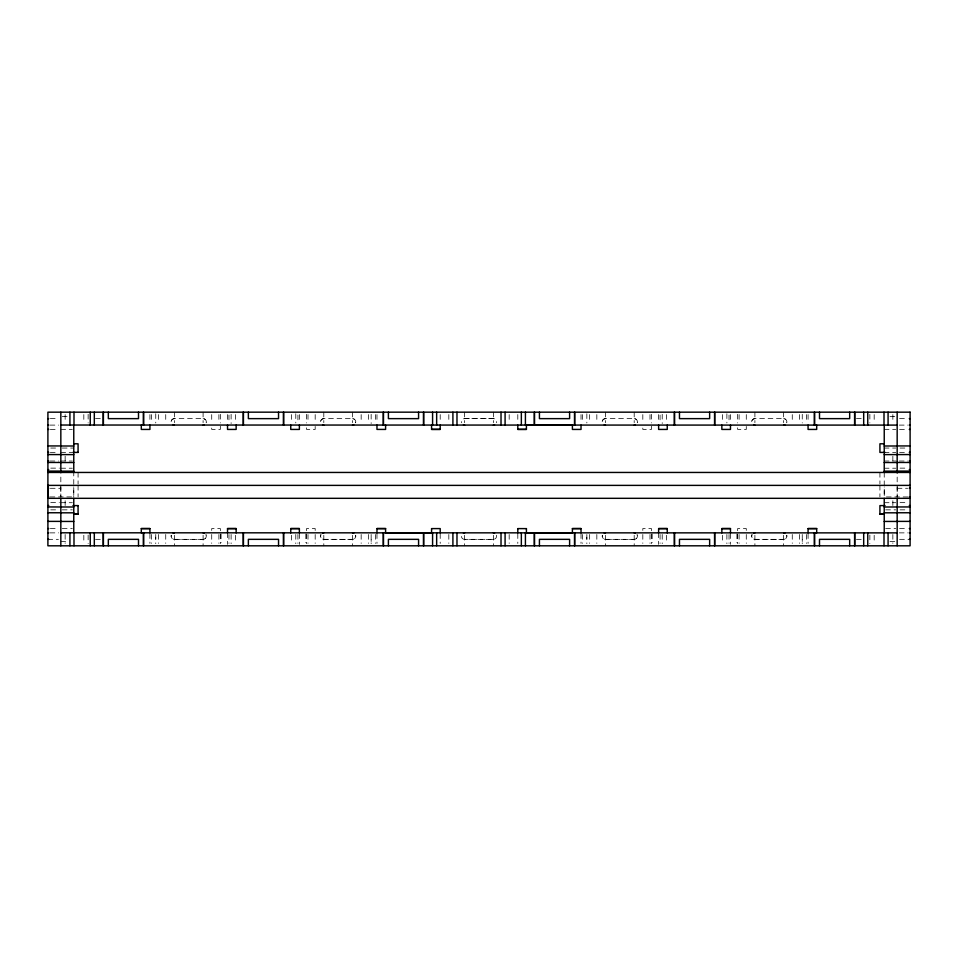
<?xml version="1.0" encoding="UTF-8"?>
<svg xmlns="http://www.w3.org/2000/svg" width="958" height="958" viewBox="0 0 958 958"><rect width="100%" height="100%" fill="white"/><g stroke="black" fill="none" stroke-linecap="round" stroke-linejoin="round"><path stroke-width="0.72" stroke-dasharray="4.79 3.59" d="M60.833 486.892L60.833 496.951L60.833 473.959M50.055 496.951L73.766 496.915L73.766 486.892M155.747 539.342L155.747 537.187M371.153 541.498L371.153 539.342M586.847 539.342L586.847 537.187M802.253 541.498L802.253 539.342M907.945 496.951L884.234 496.951L884.234 486.892M897.167 486.892L897.167 496.951L897.167 471.144M62.27 416.479L68.018 416.479M889.982 416.479L895.73 416.479M464.63 418.598L493.37 418.598A3.233 3.233 0 0 1 496.484 422.718M50.331 418.634L58.414 418.634M95.525 418.634L101.56 418.634M174.356 418.658A3.233 3.233 0 0 0 171.243 422.789A3.233 3.233 0 0 1 174.356 418.634L203.096 418.634A3.233 3.233 0 0 1 206.209 422.753A3.233 3.233 0 0 0 203.096 418.658M323.804 418.658A3.233 3.233 0 0 0 320.691 422.789A3.233 3.233 0 0 1 323.804 418.634L352.544 418.658A3.233 3.233 0 0 1 355.658 422.753A3.233 3.233 0 0 0 352.544 418.658M493.37 418.634L464.63 418.634A3.233 3.233 0 0 0 461.516 422.753M605.456 418.658A3.233 3.233 0 0 0 602.342 422.789A3.233 3.233 0 0 1 605.456 418.634L634.196 418.634A3.233 3.233 0 0 1 637.31 422.753A3.233 3.233 0 0 0 634.196 418.658M754.904 418.658A3.233 3.233 0 0 0 751.79 422.789A3.233 3.233 0 0 1 754.904 418.634L783.644 418.634A3.233 3.233 0 0 1 786.758 422.753A3.233 3.233 0 0 0 783.644 418.658M856.44 418.634L862.475 418.634M899.586 418.634L907.669 418.634M50.055 425.101L58.678 425.101M899.322 425.101L907.945 425.101M60.833 429.34L72.329 429.34M884.234 429.34L895.73 429.34M50.331 429.412L58.414 429.412M899.586 429.412L907.669 429.412M50.774 448.057L57.959 448.057M62.27 448.057L73.766 448.057M884.234 448.057L895.73 448.057M900.041 448.057L907.226 448.057M50.331 452.368L58.414 452.368M60.833 452.404L72.329 452.404M884.234 452.404L895.814 452.404M899.586 452.368L907.669 452.368M50.055 461.026L58.678 461.026M60.833 461.026L72.329 461.026M884.234 461.026L896.089 461.026M899.322 461.026L907.945 461.026M50.774 468.139L59.396 468.139M60.833 468.211L72.329 468.211M884.234 468.211L895.73 468.211M900.041 468.139L907.226 468.139M50.331 488.293L60.833 488.293M897.167 488.293L907.669 488.293M50.774 502.627L59.396 502.627M60.833 502.699L72.329 502.699M884.234 502.699L895.73 502.699M900.041 502.627L907.226 502.627M50.774 509.848L57.959 509.848M62.27 509.848L72.329 509.848M885.671 509.848L895.73 509.848M900.041 509.848L907.226 509.848M50.331 528.565L58.414 528.565M62.27 528.493L72.329 528.493M885.671 528.493L895.73 528.493M899.586 528.565L907.669 528.565M50.055 532.876L58.678 532.876M899.322 532.876L907.945 532.876M47.9 539.342L58.414 539.342M95.525 539.342L101.56 539.342M493.37 539.342L464.63 539.342L493.37 539.366A3.233 3.233 0 0 0 495.885 534.097M856.44 539.342L862.475 539.342M899.586 539.342L910.1 539.342M60.833 541.498L68.018 541.498M889.982 541.498L895.73 541.498M892.856 414.586L892.856 422.67M892.856 456.176L892.856 461.026M892.856 500.723L892.856 505.573M892.856 534.492L892.856 543.378M884.234 472.45L884.234 496.951M879.923 472.45L879.923 483.946M879.923 485.383L879.923 496.879M874.175 414.586L874.175 422.67M874.175 535.294L874.175 543.378M869.864 414.323L869.864 422.945M869.864 535.031L869.864 543.653M808.073 414.586L808.073 422.706M808.073 533.714L808.073 543.414M806.564 414.586L806.564 422.67M806.564 534.492L806.564 543.378M802.253 414.323L802.253 422.945M802.253 534.492L802.253 543.653M799.451 414.586L799.451 422.67M799.451 534.492L799.451 543.378M792.266 414.586L792.266 422.67M792.266 534.492L792.266 543.378M783.644 412.168L783.644 422.67M783.644 535.294L783.644 545.809M754.904 412.168L754.904 422.67M754.904 535.294L754.904 545.809M746.282 414.586L746.282 422.67M746.282 426.442L746.282 429.412L737.66 429.412L737.66 426.178M746.282 530.445L746.282 528.565L737.66 528.565L737.66 530.72M746.282 534.492L746.282 543.378M739.097 414.586L739.097 422.67M739.097 534.492L739.097 543.378M737.66 414.323L737.66 422.945M737.66 533.953L737.66 543.653M736.942 533.953L736.942 542.575M730.475 414.586L730.475 422.706M730.475 533.714L730.475 544.372M729.038 415.042L729.038 422.227M729.038 534.492L729.038 543.378M726.883 413.784L726.883 422.945M726.883 534.492L726.883 543.653M722.572 414.586L722.572 422.67M722.572 535.294L722.572 543.378M666.529 414.586L666.529 422.67M666.529 535.294L666.529 543.378M662.217 414.323L662.217 423.484M662.217 534.492L662.217 543.653M660.062 415.042L660.062 422.227M660.062 534.492L660.062 543.378M658.625 414.586L658.625 422.706M658.625 532.876L658.625 544.372M652.159 533.953L652.159 542.575M651.44 414.323L651.44 422.945M651.44 426.178L651.44 429.412L642.818 429.412L642.818 426.442M651.44 530.72L651.44 528.565L642.818 528.565L642.818 530.445M651.44 533.953L651.44 543.653M650.003 414.586L650.003 422.67M650.003 534.492L650.003 543.378M642.818 414.586L642.818 422.67M642.818 534.492L642.818 543.378M634.196 412.168L634.196 422.67M634.196 535.294L634.196 545.809M605.456 412.168L605.456 422.67M605.456 535.294L605.456 545.809M596.834 414.586L596.834 422.67M596.834 534.492L596.834 543.378M589.649 414.586L589.649 422.67M589.649 534.492L589.649 543.378M586.847 413.784L586.847 422.945M586.847 534.492L586.847 543.653M582.536 414.586L582.536 422.67M582.536 534.492L582.536 543.378M581.027 414.586L581.027 422.706M581.027 533.714L581.027 543.414M517.799 414.563L517.799 422.67M517.799 533.714L517.799 543.437M509.177 414.586L509.177 422.67M509.177 534.492L509.177 543.378M493.37 412.168L493.37 422.67M493.37 535.294L493.37 545.809M464.63 412.168L464.63 422.67M464.63 535.294L464.63 545.809M448.823 414.586L448.823 422.67M448.823 534.492L448.823 543.378M440.201 414.563L440.201 422.67M440.201 533.714L440.201 543.437M376.973 414.586L376.973 422.706M376.973 533.714L376.973 543.414M375.464 414.586L375.464 422.67M375.464 534.492L375.464 543.378M371.153 414.323L371.153 423.484M371.153 534.492L371.153 543.653M368.351 414.586L368.351 422.67M368.351 534.492L368.351 543.378M361.166 414.586L361.166 422.67M361.166 534.492L361.166 543.378M352.544 412.168L352.544 422.67M352.544 535.294L352.544 545.809M323.804 412.168L323.804 422.67M323.804 535.294L323.804 545.809M315.182 414.586L315.182 422.67M315.182 426.442L315.182 429.412L306.56 429.412L306.56 426.178M315.182 530.445L315.182 528.565L306.56 528.565L306.56 530.72M315.182 534.492L315.182 543.378M307.997 414.586L307.997 422.67M307.997 534.492L307.997 543.378M306.56 414.323L306.56 422.945M306.56 533.953L306.56 543.653M305.841 533.953L305.841 542.575M299.375 414.586L299.375 422.706M299.375 533.714L299.375 544.372M297.938 415.042L297.938 422.227M297.938 534.492L297.938 543.378M295.783 413.784L295.783 422.945M295.783 534.492L295.783 543.653M291.471 414.586L291.471 422.67M291.471 535.294L291.471 543.378M235.428 414.586L235.428 422.67M235.428 535.294L235.428 543.378M231.118 414.323L231.118 423.484M231.118 534.492L231.118 543.653M228.962 415.042L228.962 422.227M228.962 534.492L228.962 543.378M227.525 414.586L227.525 422.706M227.525 532.876L227.525 544.372M221.058 533.953L221.058 542.575M220.34 414.323L220.34 422.945M220.34 426.178L220.34 429.412L211.718 429.412L211.718 426.442M220.34 530.72L220.34 528.565L211.718 528.565L211.718 530.445M220.34 533.953L220.34 543.653M218.903 414.586L218.903 422.67M218.903 534.492L218.903 543.378M211.718 414.586L211.718 422.67M211.718 534.492L211.718 543.378M203.096 412.168L203.096 422.67M203.096 535.294L203.096 545.809M174.356 412.168L174.356 422.67M174.356 535.294L174.356 545.809M165.734 414.586L165.734 422.67M165.734 534.492L165.734 543.378M158.549 414.586L158.549 422.67M158.549 534.492L158.549 543.378M155.747 413.784L155.747 422.945M155.747 534.492L155.747 543.653M151.436 414.586L151.436 422.67M151.436 534.492L151.436 543.378M149.927 414.586L149.927 422.706M149.927 533.714L149.927 543.414M88.136 414.323L88.136 422.945M88.136 535.031L88.136 543.653M83.825 414.586L83.825 422.67M83.825 535.294L83.825 543.378M78.077 472.45L78.077 483.946M78.077 485.383L78.077 496.879M73.766 471.144L73.766 496.951M65.144 414.586L65.144 422.67M65.144 456.176L65.144 461.026M65.144 500.723L65.144 505.573M65.144 534.492L65.144 543.378M464.63 539.402A3.233 3.233 0 0 1 462.115 534.133M203.096 539.342L174.356 539.342A3.233 3.233 0 0 1 171.243 535.247A3.233 3.233 0 0 0 174.356 539.342L203.096 539.366A3.233 3.233 0 0 0 205.97 534.648A3.233 3.233 0 0 1 203.096 539.342M352.544 539.342L323.804 539.342A3.233 3.233 0 0 1 320.93 534.648A3.233 3.233 0 0 0 323.804 539.342L352.544 539.366A3.233 3.233 0 0 0 355.658 535.247A3.233 3.233 0 0 1 352.544 539.342M634.196 539.342L605.456 539.342A3.233 3.233 0 0 1 602.342 535.247A3.233 3.233 0 0 0 605.456 539.342L634.196 539.366A3.233 3.233 0 0 0 637.07 534.648A3.233 3.233 0 0 1 634.196 539.342M783.644 539.342L754.904 539.342A3.233 3.233 0 0 1 752.03 534.648A3.233 3.233 0 0 0 754.904 539.342L783.644 539.366A3.233 3.233 0 0 0 786.758 535.247A3.233 3.233 0 0 1 783.644 539.342"/><path stroke-width="1.44" d="M47.9 418.634L48.714 418.634M909.286 418.634L910.1 418.634M47.9 425.101L48.714 425.101M60.833 425.029L897.167 425.101M909.286 425.101L910.1 425.101M431.579 429.376L440.201 429.376M517.799 429.376L526.421 429.376M47.9 429.412L48.714 429.412M909.286 429.412L910.1 429.412M73.766 443.782L78.077 443.805L78.077 452.427M884.234 443.782L879.923 443.805L879.923 452.427L883.695 452.404M47.9 445.937L60.833 445.937M897.167 445.937L910.1 445.937M60.833 445.997L73.766 445.997M884.234 445.997L897.167 445.997M47.9 452.368L48.714 452.368M72.964 452.368L73.766 452.368M74.305 452.427L78.077 452.404M884.234 452.368L885.036 452.368M909.286 452.368L910.1 452.368M47.9 454.559L73.766 454.619M884.234 454.619L910.1 454.559M47.9 460.99L48.714 460.99M909.286 460.99L910.1 460.99M47.9 462.463L60.833 462.463M897.167 462.463L910.1 462.463M60.833 462.522L73.766 462.522M884.234 462.522L897.167 462.522M47.9 469.612L48.714 469.612M909.286 469.612L910.1 469.612M47.9 471.085L60.833 471.085M897.167 471.085L910.1 471.085M60.833 471.144L73.766 471.144M884.234 471.144L897.167 471.144M47.9 472.45L910.1 472.45M910.1 485.383L47.9 485.383L47.9 498.316L910.1 498.316M47.9 488.293L48.714 488.293M909.286 488.293L910.1 488.293M47.9 496.915L48.714 496.915M909.286 496.915L910.1 496.915M47.9 505.537L48.714 505.537M72.964 505.537L73.766 505.537M74.305 505.596L78.077 505.596M883.695 505.596L879.923 505.596L879.923 514.218L884.234 514.218L879.923 514.195M884.234 505.537L885.036 505.537M909.286 505.537L910.1 505.537M47.9 506.938L73.766 507.01M884.234 507.01L910.1 506.938M47.9 512.758L60.833 512.758M897.167 512.758L910.1 512.758M60.833 512.817L73.766 512.817M884.234 512.817L897.167 512.817M78.077 514.195L73.766 514.195L78.077 514.218L78.077 505.573M47.9 521.38L60.833 521.38M897.167 521.38L910.1 521.38M60.833 521.439L73.766 521.439M884.234 521.439L897.167 521.439M47.9 528.565L48.714 528.565M141.305 532.899L141.305 528.565L149.927 528.565L149.927 532.899M227.525 532.899L227.525 528.565L236.147 528.565L236.147 532.899M290.753 532.899L290.753 528.565L299.375 528.565L299.375 532.899M376.973 532.899L376.973 528.565L385.595 528.565L385.595 532.899L431.579 532.935L431.579 528.624M526.421 528.588L526.421 532.935L572.405 532.899L572.405 528.588L581.027 528.565L581.027 532.899M658.625 532.899L658.625 528.588L667.247 528.565L667.247 532.899M721.853 532.899L721.853 528.588L730.475 528.565L730.475 532.899M808.073 532.899L808.073 528.588L816.695 528.565L816.695 532.899M909.286 528.565L910.1 528.565M141.305 528.588L149.927 528.588M227.525 528.588L236.147 528.588M290.753 528.588L299.375 528.588M376.973 528.588L385.595 528.588M431.579 528.588L440.201 528.588L440.201 532.935M517.799 528.588L526.421 528.624M572.405 528.588L581.027 528.588M658.625 528.588L667.247 528.588M721.853 528.588L730.475 528.588M808.073 528.588L816.695 528.588M47.9 532.876L48.714 532.876M60.833 532.804L897.167 532.876M909.286 532.876L910.1 532.876M47.9 539.342L48.714 539.342M909.286 539.342L910.1 539.342M897.167 412.168L897.167 472.785M897.167 498.316L897.167 545.809M888.078 412.168L888.078 425.101M888.078 532.876L888.078 545.809M884.234 425.029L884.234 472.522M884.234 498.364L884.234 532.899M884.006 412.168L884.006 425.101M884.006 532.876L884.006 545.809M867.756 412.168L867.756 425.101M867.756 532.876L867.756 545.809M863.685 412.168L863.685 425.101M863.685 532.876L863.685 545.809M854.775 412.168L854.775 425.101M854.775 532.876L854.775 545.809M854.596 412.168L854.596 425.101M854.596 532.876L854.596 545.809M849.674 412.168L849.674 418.634L819.497 418.634L819.497 412.168M849.674 545.809L849.674 539.342L819.497 539.342L819.497 545.809M816.695 425.101L816.695 429.435L808.073 429.435L808.073 425.124M814.575 412.168L814.575 425.101M814.575 532.876L814.575 545.809M814.396 412.168L814.396 425.101M814.396 532.876L814.396 545.809M730.475 425.101L730.475 429.435L721.853 429.435L721.853 425.124M714.74 412.168L714.74 425.101M714.74 532.876L714.74 545.809M714.56 412.168L714.56 425.101M714.56 532.876L714.56 545.809M709.639 412.168L709.639 418.634L679.462 418.634L679.462 412.168M709.639 545.809L709.639 539.342L679.462 539.342L679.462 545.809M674.54 412.168L674.54 425.101M674.54 532.876L674.54 545.809M674.36 412.168L674.36 425.101M674.36 532.876L674.36 545.809M667.247 425.101L667.247 429.435L658.625 429.435L658.625 425.124M581.027 425.101L581.027 429.435L572.405 429.435L572.405 425.124L526.421 425.101L526.421 429.412L517.799 429.412L517.799 425.101M574.704 412.168L574.704 425.101M574.704 532.876L574.704 545.809M574.525 412.168L574.525 425.101M574.525 532.876L574.525 545.809M569.603 412.168L569.603 418.634L539.426 418.634L539.426 412.168M569.603 545.809L569.603 539.342L539.426 539.342L539.426 545.809M534.504 412.168L534.504 425.101M534.504 532.876L534.504 545.809M534.324 412.168L534.324 425.101M534.324 532.876L534.324 545.809M525.415 412.168L525.415 425.101M525.415 532.876L525.415 545.809M521.344 412.168L521.344 425.101M521.344 532.876L521.344 545.809M517.799 528.624L517.799 532.935M505.094 412.168L505.094 425.101M505.094 532.876L505.094 545.809M501.022 412.168L501.022 425.101M501.022 532.876L501.022 545.809M456.978 412.168L456.978 425.101M456.978 532.876L456.978 545.809M452.906 412.168L452.906 425.101M452.906 532.876L452.906 545.809M440.201 425.065L440.201 429.412L431.579 429.412L431.579 425.101M436.656 412.168L436.656 425.101M436.656 532.876L436.656 545.809M432.585 412.168L432.585 425.101M432.585 532.876L432.585 545.809M423.675 412.168L423.675 425.101M423.675 532.876L423.675 545.809M423.496 412.168L423.496 425.101M423.496 532.876L423.496 545.809M418.574 412.168L418.574 418.634L388.397 418.634L388.397 412.168M418.574 545.809L418.574 539.342L388.397 539.342L388.397 545.809M385.595 425.101L385.595 429.435L376.973 429.412L376.973 425.101M383.475 412.168L383.475 425.101M383.475 532.876L383.475 545.809M383.296 412.168L383.296 425.101M383.296 532.876L383.296 545.809M299.375 425.101L299.375 429.435L290.753 429.435L290.753 425.101M283.64 412.168L283.64 425.101M283.64 532.876L283.64 545.809M283.46 412.168L283.46 425.101M283.46 532.876L283.46 545.809M278.538 412.168L278.538 418.634L248.362 418.634L248.362 412.168M278.538 545.809L278.538 539.342L248.362 539.342L248.362 545.809M243.44 412.168L243.44 425.101M243.44 532.876L243.44 545.809M243.26 412.168L243.26 425.101M243.26 532.876L243.26 545.809M236.147 425.101L236.147 429.435L227.525 429.435L227.525 425.101M149.927 425.101L149.927 429.435L141.305 429.435L141.305 425.101M143.604 412.168L143.604 425.101M143.604 532.876L143.604 545.809M143.425 412.168L143.425 425.101M143.425 532.876L143.425 545.809M138.503 412.168L138.503 418.634L108.326 418.634L108.326 412.168M138.503 545.809L138.503 539.342L108.326 539.342L108.326 545.809M103.404 412.168L103.404 425.101M103.404 532.876L103.404 545.809M103.225 412.168L103.225 425.101M103.225 532.876L103.225 545.809M94.315 412.168L94.315 425.101M94.315 532.876L94.315 545.809M90.244 412.168L90.244 425.101M90.244 532.876L90.244 545.809M73.994 412.168L73.994 425.101M73.994 532.876L73.994 545.809M73.766 425.029L73.766 472.522M73.766 498.364L73.766 532.899M69.922 412.168L69.922 425.101M69.922 532.876L69.922 545.809M60.833 412.168L60.833 472.785M60.833 498.316L60.833 545.809M203.096 532.899A3.233 3.233 0 0 1 204.282 533.127M173.17 533.127A3.233 3.233 0 0 1 174.356 532.899M352.544 532.899A3.233 3.233 0 0 1 353.73 533.127M322.618 533.127A3.233 3.233 0 0 1 323.804 532.899M204.282 424.897A3.233 3.233 0 0 1 203.096 425.124M174.356 425.124A3.233 3.233 0 0 1 173.17 424.897M353.73 424.897A3.233 3.233 0 0 1 352.544 425.124M323.804 425.124A3.233 3.233 0 0 1 322.618 424.897M634.196 532.899A3.233 3.233 0 0 1 635.382 533.127M604.27 533.127A3.233 3.233 0 0 1 605.456 532.899M783.644 532.899A3.233 3.233 0 0 1 784.83 533.127M753.718 533.127A3.233 3.233 0 0 1 754.904 532.899M635.382 424.897A3.233 3.233 0 0 1 634.196 425.124M605.456 425.124A3.233 3.233 0 0 1 604.27 424.897M784.83 424.897A3.233 3.233 0 0 1 783.644 425.124M754.904 425.124A3.233 3.233 0 0 1 753.718 424.897M493.37 532.935A3.233 3.233 0 0 1 494.556 533.163M463.444 533.163A3.233 3.233 0 0 1 464.63 532.935M494.556 424.873A3.233 3.233 0 0 1 493.37 425.101M464.63 425.101A3.233 3.233 0 0 1 463.444 424.873M910.1 412.168L47.9 412.168L47.9 545.809L910.1 545.809L910.1 412.168"/></g></svg>
